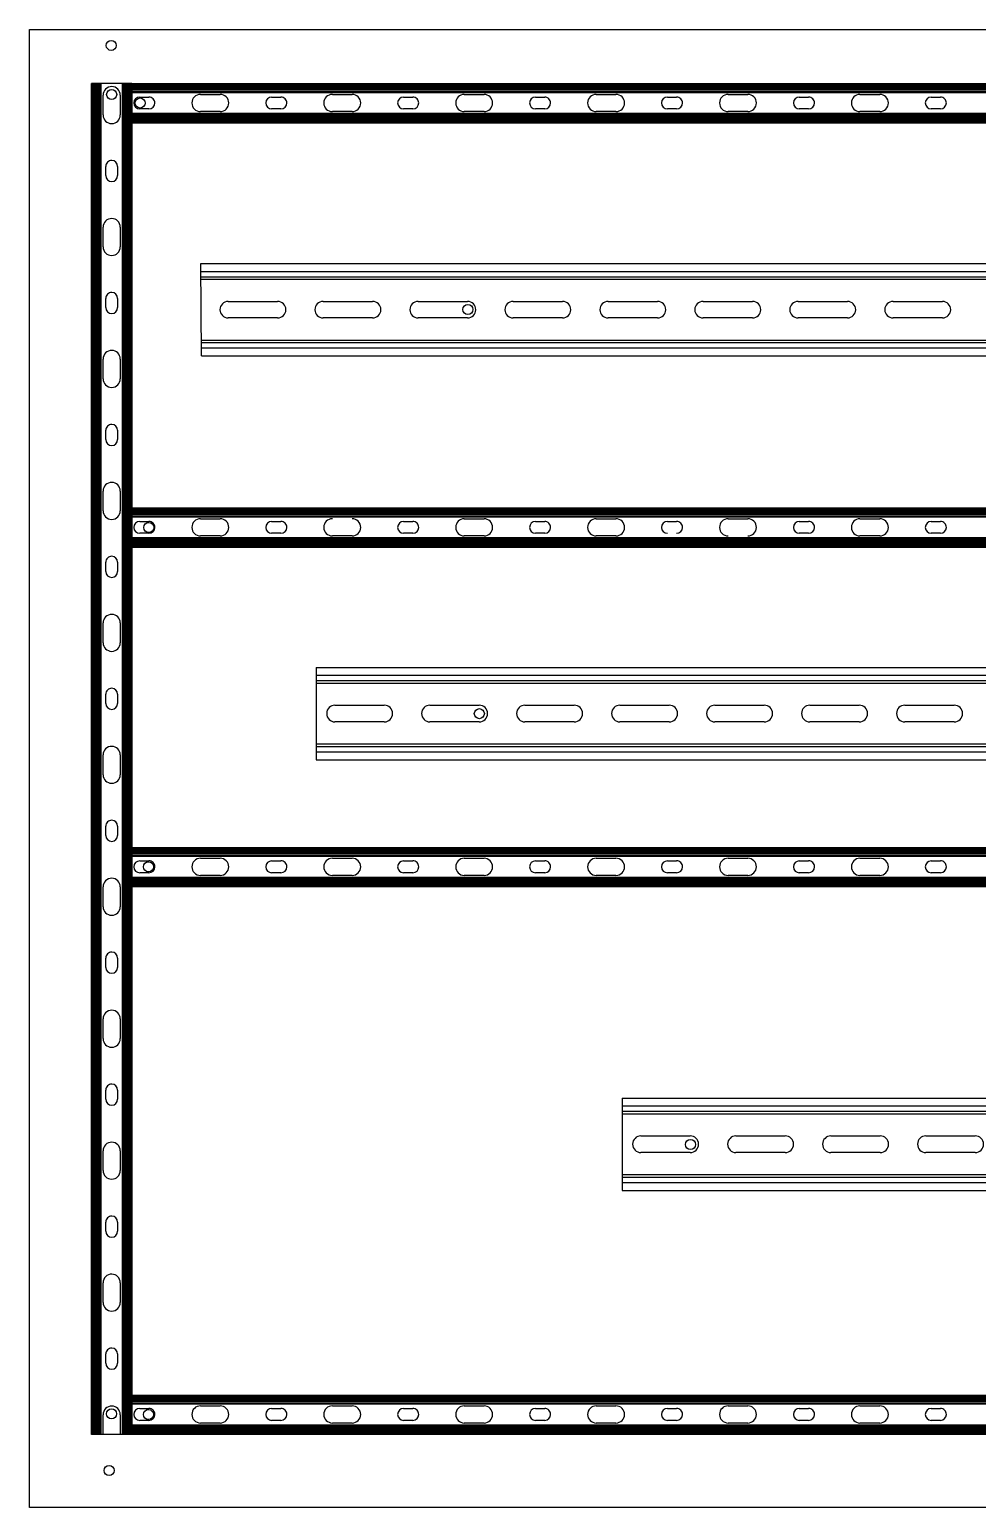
# Model space of a CAD drawing. Header units: inches. Extents: x 17 to 3130, y 15 to 659.
# Drawn here: x 17 to 376, y 99 to 659 of the extents above; entities that cross this region are included whole.
import ezdxf

# ---------------------------------------------------------------- set-up
doc = ezdxf.new("R2010")
doc.units = ezdxf.units.IN
doc.header["$MEASUREMENT"] = 0
doc.layers.add('MAIN-1', color=7, linetype='Continuous')
doc.layers.add('MAIN-2', color=7, linetype='Continuous')

msp = doc.modelspace()

# ---------------------------------------------------------------- linework, layer by layer
for p, q in [((55.89701, 638.44699), (40.69701, 638.44699)), ((55.89701, 638.41052), (685.89696, 638.66786)), ((55.89701, 638.44699), (55.89701, 623.49699)), ((82.27494, 535.27311), (82.03503, 570.27311)), ((294.31665, 552.77311), (294.3166, 552.7551)), ((55.89701, 477.87671), (55.89701, 462.67671)), ((55.89701, 477.59024), (685.89696, 477.84758)), ((55.89701, 349.25919), (55.89701, 334.05919)), ((55.89701, 348.97272), (685.89696, 349.23007)), ((55.89701, 141.75919), (55.89701, 126.55919)), ((55.89701, 141.47272), (685.89696, 141.73007)), ((55.89701, 126.55919), (40.69701, 126.55919))]:
    msp.add_line(p, q)
at = {"color": 7, "linetype": 'Continuous', "lineweight": 25}
for p, q in [((82.03503, 570.27311), (294.36666, 570.27311)), ((82.05559, 567.27311), (294.35809, 567.27311)), ((294.24753, 570.27483), (658.51112, 570.27483)), ((294.25706, 567.27483), (658.50571, 567.27483)), ((82.0693, 565.27311), (294.35237, 565.27311)), ((82.07616, 564.27311), (294.34951, 564.27311)), ((294.26342, 565.27483), (658.5021, 565.27483)), ((294.26659, 564.27483), (658.5003, 564.27483)), ((92.46665, 555.92311), (111.16665, 555.92311)), ((128.46665, 555.92311), (147.16665, 555.92311)), ((164.46665, 555.92311), (183.16665, 555.92311)), ((200.46665, 555.92311), (219.16665, 555.92311)), ((236.46665, 555.92311), (255.16665, 555.92311)), ((272.46665, 555.92311), (291.16665, 555.92311)), ((308.45313, 555.92483), (327.15313, 555.92483)), ((344.45313, 555.92483), (363.15313, 555.92483)), ((111.16665, 549.62311), (92.46665, 549.62311)), ((147.16665, 549.62311), (128.46665, 549.62311)), ((183.16665, 549.62311), (164.46665, 549.62311)), ((219.16665, 549.62311), (200.46665, 549.62311)), ((255.16665, 549.62311), (236.46665, 549.62311)), ((291.16665, 549.62311), (272.46665, 549.62311)), ((327.15313, 549.62483), (308.45313, 549.62483)), ((363.15313, 549.62483), (344.45313, 549.62483)), ((82.23382, 541.27311), (294.28379, 541.27311)), ((82.24067, 540.27311), (294.28093, 540.27311)), ((82.25438, 538.27311), (294.27521, 538.27311)), ((294.33966, 541.27483), (658.45882, 541.27483)), ((294.34284, 540.27483), (658.45702, 540.27483)), ((294.34919, 538.27483), (658.45341, 538.27483)), ((82.27494, 535.27311), (294.26664, 535.27311)), ((294.35872, 535.27483), (658.448, 535.27483)), ((125.85711, 417.2441), (625.85711, 417.2441)), ((125.85711, 417.2441), (125.85711, 382.2441)), ((125.85711, 414.2441), (625.85711, 414.2441)), ((125.85711, 412.2441), (625.85711, 412.2441)), ((125.85711, 411.2441), (625.85711, 411.2441)), ((132.93211, 402.8941), (151.63211, 402.8941)), ((168.93211, 402.8941), (187.63211, 402.8941)), ((204.93211, 402.8941), (223.63211, 402.8941)), ((240.93211, 402.8941), (259.63211, 402.8941)), ((276.93211, 402.8941), (295.63211, 402.8941)), ((312.93211, 402.8941), (331.63211, 402.8941)), ((348.93211, 402.8941), (367.63211, 402.8941)), ((151.63211, 396.5941), (132.93211, 396.5941)), ((187.63211, 396.5941), (168.93211, 396.5941)), ((223.63211, 396.5941), (204.93211, 396.5941)), ((259.63211, 396.5941), (240.93211, 396.5941)), ((295.63211, 396.5941), (276.93211, 396.5941)), ((331.63211, 396.5941), (312.93211, 396.5941)), ((367.63211, 396.5941), (348.93211, 396.5941)), ((125.85711, 388.2441), (625.85711, 388.2441)), ((125.85711, 387.2441), (625.85711, 387.2441)), ((125.85711, 385.2441), (625.85711, 385.2441)), ((125.85711, 382.2441), (625.85711, 382.2441)), ((241.81524, 254.04604), (489.60484, 254.04604)), ((241.81524, 254.04604), (241.81524, 219.04604)), ((241.81524, 251.04604), (489.6329, 251.04604)), ((241.81524, 249.04604), (489.65161, 249.04604)), ((241.81524, 248.04604), (489.66096, 248.04604)), ((248.89024, 239.69604), (267.59024, 239.69604)), ((284.89024, 239.69604), (303.59024, 239.69604)), ((320.89024, 239.69604), (339.59024, 239.69604)), ((356.89024, 239.69604), (375.59024, 239.69604)), ((267.59024, 233.39604), (248.89024, 233.39604)), ((303.59024, 233.39604), (284.89024, 233.39604)), ((339.59024, 233.39604), (320.89024, 233.39604)), ((375.59024, 233.39604), (356.89024, 233.39604)), ((241.81524, 225.04604), (489.87607, 225.04604)), ((241.81524, 224.04604), (489.88543, 224.04604)), ((241.81524, 222.04604), (489.90413, 222.04604)), ((241.81524, 219.04604), (489.93219, 219.04604))]:
    msp.add_line(p, q, dxfattribs=at)
msp.add_lwpolyline([(17.1599, 658.91394), (717.1599, 658.91394), (717.1599, 98.91394), (17.1599, 98.91394)], close=True)
for centre in [(48.13458, 652.91665), (48.28485, 634.30848), (59.06186, 631.07994), (183.30621, 552.84442), (62.34556, 470.24473), (187.64353, 399.69534), (62.23996, 341.67404), (267.66982, 236.4414), (48.25391, 134.40021), (62.21403, 134.10654), (47.31431, 112.91532)]:
    msp.add_circle(centre, 1.9)
for centre, start, end in [((92.46665, 552.77311), 90, 270), ((111.16665, 552.77311), 270, 90), ((128.46665, 552.77311), 90, 270), ((147.16665, 552.77311), 270, 90), ((164.46665, 552.77311), 90, 270), ((183.16665, 552.77311), 270, 90), ((200.46665, 552.77311), 90, 270), ((219.16665, 552.77311), 270, 90), ((236.46665, 552.77311), 90, 270), ((255.16665, 552.77311), 270, 90), ((272.46665, 552.77311), 90, 270), ((291.16665, 552.77311), 270, 90), ((308.45313, 552.77483), 90, 270), ((327.15313, 552.77483), 270, 90), ((344.45313, 552.77483), 90, 270), ((363.15313, 552.77483), 270, 90), ((132.93211, 399.7441), 90, 270), ((151.63211, 399.7441), 270, 90), ((168.93211, 399.7441), 90, 270), ((187.63211, 399.7441), 270, 90), ((204.93211, 399.7441), 90, 270), ((223.63211, 399.7441), 270, 90), ((240.93211, 399.7441), 90, 270), ((259.63211, 399.7441), 270, 90), ((276.93211, 399.7441), 90, 270), ((295.63211, 399.7441), 270, 90), ((312.93211, 399.7441), 90, 270), ((331.63211, 399.7441), 270, 90), ((348.93211, 399.7441), 90, 270), ((367.63211, 399.7441), 270, 90), ((248.89024, 236.54604), 90, 270), ((267.59024, 236.54604), 270, 90), ((284.89024, 236.54604), 90, 270), ((303.59024, 236.54604), 270, 90), ((320.89024, 236.54604), 90, 270), ((339.59024, 236.54604), 270, 90), ((356.89024, 236.54604), 90, 270), ((375.59024, 236.54604), 270, 90)]:
    msp.add_arc(centre, 3.15, start, end, dxfattribs=at)
at = {"layer": 'MAIN-1'}
for p, q in [((40.69701, 126.55919), (40.69701, 638.44699)), ((42.19701, 638.44699), (42.19701, 126.55919)), ((54.39701, 126.55919), (54.39701, 638.44699)), ((55.89701, 638.44699), (55.89701, 126.55919)), ((45.04701, 626.55919), (45.04701, 634.05919)), ((51.54701, 634.05919), (51.54701, 626.55919)), ((685.89887, 637.19699), (55.89701, 637.19699)), ((58.92829, 633.34699), (62.42829, 633.34699)), ((81.92829, 634.34699), (89.42829, 634.34699)), ((108.92829, 633.34699), (112.42829, 633.34699)), ((131.92829, 634.34699), (139.42829, 634.34699)), ((158.92829, 633.34699), (162.42829, 633.34699)), ((181.92829, 634.34699), (189.42829, 634.34699)), ((208.92829, 633.34699), (212.42829, 633.34699)), ((231.92829, 634.34699), (239.42829, 634.34699)), ((258.92829, 633.34699), (262.42829, 633.34699)), ((281.92829, 634.34699), (289.42829, 634.34699)), ((308.92829, 633.34699), (312.42829, 633.34699)), ((331.92829, 634.34699), (339.42829, 634.34699)), ((358.92829, 633.34699), (362.42829, 633.34699)), ((62.42829, 628.84699), (58.92829, 628.84699)), ((89.42829, 627.84699), (81.92829, 627.84699)), ((112.42829, 628.84699), (108.92829, 628.84699)), ((139.42829, 627.84699), (131.92829, 627.84699)), ((162.42829, 628.84699), (158.92829, 628.84699)), ((189.42829, 627.84699), (181.92829, 627.84699)), ((212.42829, 628.84699), (208.92829, 628.84699)), ((239.42829, 627.84699), (231.92829, 627.84699)), ((262.42829, 628.84699), (258.92829, 628.84699)), ((289.42829, 627.84699), (281.92829, 627.84699)), ((312.42829, 628.84699), (308.92829, 628.84699)), ((339.42829, 627.84699), (331.92829, 627.84699)), ((362.42829, 628.84699), (358.92829, 628.84699)), ((55.89701, 624.99699), (685.91468, 624.99699)), ((685.91663, 623.49699), (55.89701, 623.49699)), ((46.04701, 603.55919), (46.04701, 607.05919)), ((50.54701, 607.05919), (50.54701, 603.55919)), ((45.04701, 576.55919), (45.04701, 584.05919)), ((51.54701, 584.05919), (51.54701, 576.55919)), ((46.04701, 553.55919), (46.04701, 557.05919)), ((50.54701, 557.05919), (50.54701, 553.55919)), ((45.04701, 526.55919), (45.04701, 534.05919)), ((51.54701, 534.05919), (51.54701, 526.55919)), ((46.04701, 503.55919), (46.04701, 507.05919)), ((50.54701, 507.05919), (50.54701, 503.55919)), ((45.04701, 476.55919), (45.04701, 484.05919)), ((51.54701, 484.05919), (51.54701, 476.55919)), ((685.89887, 476.37671), (55.89701, 476.37671)), ((58.92829, 472.52671), (62.42829, 472.52671)), ((81.92829, 473.52671), (89.42829, 473.52671)), ((108.92829, 472.52671), (112.42829, 472.52671)), ((158.92829, 472.52671), (162.42829, 472.52671)), ((181.92829, 473.52671), (189.42829, 473.52671)), ((208.92829, 472.52671), (212.42829, 472.52671)), ((231.92829, 473.52671), (239.42829, 473.52671)), ((258.92829, 472.52671), (262.42829, 472.52671)), ((281.92829, 473.52671), (289.42829, 473.52671)), ((308.92829, 472.52671), (312.42829, 472.52671)), ((331.92829, 473.52671), (339.42829, 473.52671)), ((358.92829, 472.52671), (362.42829, 472.52671)), ((62.42829, 468.02671), (58.92829, 468.02671)), ((89.42829, 467.02671), (81.92829, 467.02671)), ((112.42829, 468.02671), (108.92829, 468.02671)), ((139.42829, 467.02671), (131.92829, 467.02671)), ((162.42829, 468.02671), (158.92829, 468.02671)), ((189.42829, 467.02671), (181.92829, 467.02671)), ((212.42829, 468.02671), (208.92829, 468.02671)), ((239.42829, 467.02671), (231.92829, 467.02671)), ((312.42829, 468.02671), (308.92829, 468.02671)), ((339.42829, 467.02671), (331.92829, 467.02671)), ((362.42829, 468.02671), (358.92829, 468.02671)), ((55.89701, 464.17671), (685.91468, 464.17671)), ((685.91663, 462.67671), (55.89701, 462.67671)), ((46.04701, 453.55919), (46.04701, 457.05919)), ((50.54701, 457.05919), (50.54701, 453.55919)), ((45.04701, 426.55919), (45.04701, 434.05919)), ((51.54701, 434.05919), (51.54701, 426.55919)), ((46.04701, 403.55919), (46.04701, 407.05919)), ((50.54701, 407.05919), (50.54701, 403.55919)), ((45.04701, 376.55919), (45.04701, 384.05919)), ((51.54701, 384.05919), (51.54701, 376.55919)), ((46.04701, 353.55919), (46.04701, 357.05919)), ((50.54701, 357.05919), (50.54701, 353.55919)), ((685.89887, 347.75919), (55.89701, 347.75919)), ((58.92829, 343.90919), (62.42829, 343.90919)), ((81.92829, 344.90919), (89.42829, 344.90919)), ((108.92829, 343.90919), (112.42829, 343.90919)), ((131.92829, 344.90919), (139.42829, 344.90919)), ((158.92829, 343.90919), (162.42829, 343.90919)), ((181.92829, 344.90919), (189.42829, 344.90919)), ((208.92829, 343.90919), (212.42829, 343.90919)), ((231.92829, 344.90919), (239.42829, 344.90919)), ((258.92829, 343.90919), (262.42829, 343.90919)), ((281.92829, 344.90919), (289.42829, 344.90919)), ((308.92829, 343.90919), (312.42829, 343.90919)), ((331.92829, 344.90919), (339.42829, 344.90919)), ((358.92829, 343.90919), (362.42829, 343.90919)), ((62.42829, 339.40919), (58.92829, 339.40919)), ((89.42829, 338.40919), (81.92829, 338.40919)), ((112.42829, 339.40919), (108.92829, 339.40919)), ((139.42829, 338.40919), (131.92829, 338.40919)), ((162.42829, 339.40919), (158.92829, 339.40919)), ((189.42829, 338.40919), (181.92829, 338.40919)), ((212.42829, 339.40919), (208.92829, 339.40919)), ((239.42829, 338.40919), (231.92829, 338.40919)), ((262.42829, 339.40919), (258.92829, 339.40919)), ((289.42829, 338.40919), (281.92829, 338.40919)), ((312.42829, 339.40919), (308.92829, 339.40919)), ((339.42829, 338.40919), (331.92829, 338.40919)), ((362.42829, 339.40919), (358.92829, 339.40919)), ((45.04701, 326.55919), (45.04701, 334.05919)), ((51.54701, 334.05919), (51.54701, 326.55919)), ((55.89701, 335.55919), (685.91468, 335.55919)), ((685.91663, 334.05919), (55.89701, 334.05919)), ((46.04701, 303.55919), (46.04701, 307.05919)), ((50.54701, 307.05919), (50.54701, 303.55919)), ((45.04701, 276.55919), (45.04701, 284.05919)), ((51.54701, 284.05919), (51.54701, 276.55919)), ((46.04701, 253.55919), (46.04701, 257.05919)), ((50.54701, 257.05919), (50.54701, 253.55919)), ((45.04701, 226.55919), (45.04701, 234.05919)), ((51.54701, 234.05919), (51.54701, 226.55919)), ((46.04701, 203.55919), (46.04701, 207.05919)), ((50.54701, 207.05919), (50.54701, 203.55919)), ((45.04701, 176.55919), (45.04701, 184.05919)), ((51.54701, 184.05919), (51.54701, 176.55919)), ((46.04701, 153.55919), (46.04701, 157.05919)), ((50.54701, 157.05919), (50.54701, 153.55919)), ((685.89887, 140.25919), (55.89701, 140.25919)), ((58.92829, 136.40919), (62.42829, 136.40919)), ((81.92829, 137.40919), (89.42829, 137.40919)), ((108.92829, 136.40919), (112.42829, 136.40919)), ((131.92829, 137.40919), (139.42829, 137.40919)), ((158.92829, 136.40919), (162.42829, 136.40919)), ((181.92829, 137.40919), (189.42829, 137.40919)), ((208.92829, 136.40919), (212.42829, 136.40919)), ((231.92829, 137.40919), (239.42829, 137.40919)), ((258.92829, 136.40919), (262.42829, 136.40919)), ((281.92829, 137.40919), (289.42829, 137.40919)), ((308.92829, 136.40919), (312.42829, 136.40919)), ((331.92829, 137.40919), (339.42829, 137.40919)), ((358.92829, 136.40919), (362.42829, 136.40919)), ((45.04701, 126.55919), (45.04701, 134.05919)), ((51.54701, 134.05919), (51.54701, 126.55919)), ((62.42829, 131.90919), (58.92829, 131.90919)), ((89.42829, 130.90919), (81.92829, 130.90919)), ((112.42829, 131.90919), (108.92829, 131.90919)), ((139.42829, 130.90919), (131.92829, 130.90919)), ((162.42829, 131.90919), (158.92829, 131.90919)), ((189.42829, 130.90919), (181.92829, 130.90919)), ((212.42829, 131.90919), (208.92829, 131.90919)), ((239.42829, 130.90919), (231.92829, 130.90919)), ((262.42829, 131.90919), (258.92829, 131.90919)), ((289.42829, 130.90919), (281.92829, 130.90919)), ((312.42829, 131.90919), (308.92829, 131.90919)), ((339.42829, 130.90919), (331.92829, 130.90919)), ((362.42829, 131.90919), (358.92829, 131.90919)), ((55.89701, 128.05919), (685.91468, 128.05919)), ((685.91663, 126.55919), (55.89701, 126.55919))]:
    msp.add_line(p, q, dxfattribs=at)
for centre, radius, start, end in [((48.29701, 634.05919), 3.25, 89.9999813, 180.0000198), ((48.29701, 634.05919), 3.25, 0, 89.9999813), ((58.92829, 631.09699), 2.25, 90.0000198, 180.0000187), ((62.42829, 631.09699), 2.25, 359.9999813, 90.0000198), ((81.92829, 631.09699), 3.25, 90.0000198, 180.0000187), ((89.42829, 631.09699), 3.25, 359.9999813, 90.0000198), ((108.92829, 631.09699), 2.25, 90.0000198, 180.0000187), ((112.42829, 631.09699), 2.25, 359.9999813, 90.0000198), ((131.92829, 631.09699), 3.25, 90.0000198, 180.0000187), ((139.42829, 631.09699), 3.25, 359.9999813, 90.0000198), ((158.92829, 631.09699), 2.25, 90.0000198, 180.0000187), ((162.42829, 631.09699), 2.25, 359.9999813, 90.0000198), ((181.92829, 631.09699), 3.25, 90.0000198, 180.0000187), ((189.42829, 631.09699), 3.25, 359.9999813, 90.0000198), ((208.92829, 631.09699), 2.25, 90.0000198, 180.0000187), ((212.42829, 631.09699), 2.25, 359.9999813, 90.0000198), ((231.92829, 631.09699), 3.25, 90.0000198, 180.0000187), ((239.42829, 631.09699), 3.25, 359.9999813, 90.0000198), ((258.92829, 631.09699), 2.25, 90.0000198, 180.0000187), ((262.42829, 631.09699), 2.25, 359.9999813, 90.0000198), ((281.92829, 631.09699), 3.25, 90.0000198, 180.0000187), ((289.42829, 631.09699), 3.25, 359.9999813, 90.0000198), ((308.92829, 631.09699), 2.25, 90.0000198, 180.0000187), ((312.42829, 631.09699), 2.25, 359.9999813, 90.0000198), ((331.92829, 631.09699), 3.25, 90.0000198, 180.0000187), ((339.42829, 631.09699), 3.25, 359.9999813, 90.0000198), ((358.92829, 631.09699), 2.25, 90.0000198, 180.0000187), ((362.42829, 631.09699), 2.25, 359.9999813, 90.0000198), ((58.92829, 631.09699), 2.25, 180.0000187, 270), ((62.42829, 631.09699), 2.25, 270, 359.9999813), ((81.92829, 631.09699), 3.25, 180.0000187, 270), ((89.42829, 631.09699), 3.25, 270, 359.9999813), ((108.92829, 631.09699), 2.25, 180.0000187, 270), ((112.42829, 631.09699), 2.25, 270, 359.9999813), ((131.92829, 631.09699), 3.25, 180.0000187, 270), ((139.42829, 631.09699), 3.25, 270, 359.9999813), ((158.92829, 631.09699), 2.25, 180.0000187, 270), ((162.42829, 631.09699), 2.25, 270, 359.9999813), ((181.92829, 631.09699), 3.25, 180.0000187, 270), ((189.42829, 631.09699), 3.25, 270, 359.9999813), ((208.92829, 631.09699), 2.25, 180.0000187, 270), ((212.42829, 631.09699), 2.25, 270, 359.9999813), ((231.92829, 631.09699), 3.25, 180.0000187, 270), ((239.42829, 631.09699), 3.25, 270, 359.9999813), ((258.92829, 631.09699), 2.25, 180.0000187, 270), ((262.42829, 631.09699), 2.25, 270, 359.9999813), ((281.92829, 631.09699), 3.25, 180.0000187, 270), ((289.42829, 631.09699), 3.25, 270, 359.9999813), ((308.92829, 631.09699), 2.25, 180.0000187, 270), ((312.42829, 631.09699), 2.25, 270, 359.9999813), ((331.92829, 631.09699), 3.25, 180.0000187, 270), ((339.42829, 631.09699), 3.25, 270, 359.9999813), ((358.92829, 631.09699), 2.25, 180.0000187, 270), ((362.42829, 631.09699), 2.25, 270, 359.9999813), ((48.29701, 626.55919), 3.25, 180.0000198, 270.0000187), ((48.29701, 626.55919), 3.25, 270.0000187, 0), ((48.29701, 607.05919), 2.25, 89.9999813, 180.0000198), ((48.29701, 607.05919), 2.25, 0, 89.9999813), ((48.29701, 603.55919), 2.25, 180.0000198, 270.0000187), ((48.29701, 603.55919), 2.25, 270.0000187, 0), ((48.29701, 584.05919), 3.25, 89.9999813, 180.0000198), ((48.29701, 584.05919), 3.25, 0, 89.9999813), ((48.29701, 576.55919), 3.25, 180.0000198, 270.0000187), ((48.29701, 576.55919), 3.25, 270.0000187, 0), ((48.29701, 557.05919), 2.25, 89.9999813, 180.0000198), ((48.29701, 557.05919), 2.25, 0, 89.9999813), ((48.29701, 553.55919), 2.25, 180.0000198, 270.0000187), ((48.29701, 553.55919), 2.25, 270.0000187, 0), ((48.29701, 534.05919), 3.25, 89.9999813, 180.0000198), ((48.29701, 534.05919), 3.25, 0, 89.9999813), ((48.29701, 526.55919), 3.25, 180.0000198, 270.0000187), ((48.29701, 526.55919), 3.25, 270.0000187, 0), ((48.29701, 507.05919), 2.25, 89.9999813, 180.0000198), ((48.29701, 507.05919), 2.25, 0, 89.9999813), ((48.29701, 503.55919), 2.25, 180.0000198, 270.0000187), ((48.29701, 503.55919), 2.25, 270.0000187, 0), ((48.29701, 484.05919), 3.25, 89.9999813, 180.0000198), ((48.29701, 484.05919), 3.25, 0, 89.9999813), ((48.29701, 476.55919), 3.25, 180.0000198, 270.0000187), ((48.29701, 476.55919), 3.25, 270.0000187, 0), ((58.92829, 470.27671), 2.25, 90.0000198, 180.0000187), ((62.42829, 470.27671), 2.25, 359.9999813, 90.0000198), ((81.92829, 470.27671), 3.25, 90.0000198, 180.0000187), ((89.42829, 470.27671), 3.25, 359.9999813, 90.0000198), ((108.92829, 470.27671), 2.25, 90.0000198, 180.0000187), ((112.42829, 470.27671), 2.25, 359.9999813, 90.0000198), ((131.92829, 470.27671), 3.25, 90.0000198, 180.0000187), ((139.42829, 470.27671), 3.25, 359.9999813, 90.0000198), ((158.92829, 470.27671), 2.25, 90.0000198, 180.0000187), ((162.42829, 470.27671), 2.25, 359.9999813, 90.0000198), ((181.92829, 470.27671), 3.25, 90.0000198, 180.0000187), ((189.42829, 470.27671), 3.25, 359.9999813, 90.0000198), ((208.92829, 470.27671), 2.25, 90.0000198, 180.0000187), ((212.42829, 470.27671), 2.25, 359.9999813, 90.0000198), ((231.92829, 470.27671), 3.25, 90.0000198, 180.0000187), ((239.42829, 470.27671), 3.25, 359.9999813, 90.0000198), ((258.92829, 470.27671), 2.25, 90.0000198, 180.0000187), ((262.42829, 470.27671), 2.25, 359.9999813, 90.0000198), ((281.92829, 470.27671), 3.25, 90.0000198, 180.0000187), ((289.42829, 470.27671), 3.25, 359.9999813, 90.0000198), ((308.92829, 470.27671), 2.25, 90.0000198, 180.0000187), ((312.42829, 470.27671), 2.25, 359.9999813, 90.0000198), ((331.92829, 470.27671), 3.25, 90.0000198, 180.0000187), ((339.42829, 470.27671), 3.25, 359.9999813, 90.0000198), ((358.92829, 470.27671), 2.25, 90.0000198, 180.0000187), ((362.42829, 470.27671), 2.25, 359.9999813, 90.0000198), ((58.92829, 470.27671), 2.25, 180.0000187, 270), ((62.42829, 470.27671), 2.25, 270, 359.9999813), ((81.92829, 470.27671), 3.25, 180.0000187, 270), ((89.42829, 470.27671), 3.25, 270, 359.9999813), ((108.92829, 470.27671), 2.25, 180.0000187, 270), ((112.42829, 470.27671), 2.25, 270, 359.9999813), ((131.92829, 470.27671), 3.25, 180.0000187, 270), ((139.42829, 470.27671), 3.25, 270, 359.9999813), ((158.92829, 470.27671), 2.25, 180.0000187, 270), ((162.42829, 470.27671), 2.25, 270, 359.9999813), ((181.92829, 470.27671), 3.25, 180.0000187, 270), ((189.42829, 470.27671), 3.25, 270, 359.9999813), ((208.92829, 470.27671), 2.25, 180.0000187, 270), ((212.42829, 470.27671), 2.25, 270, 359.9999813), ((231.92829, 470.27671), 3.25, 180.0000187, 270), ((239.42829, 470.27671), 3.25, 270, 359.9999813), ((258.92829, 470.27671), 2.25, 180.0000187, 270), ((262.42829, 470.27671), 2.25, 270, 359.9999813), ((281.92829, 470.27671), 3.25, 180.0000187, 270), ((289.42829, 470.27671), 3.25, 270, 359.9999813), ((308.92829, 470.27671), 2.25, 180.0000187, 270), ((312.42829, 470.27671), 2.25, 270, 359.9999813), ((331.92829, 470.27671), 3.25, 180.0000187, 270), ((339.42829, 470.27671), 3.25, 270, 359.9999813), ((358.92829, 470.27671), 2.25, 180.0000187, 270), ((362.42829, 470.27671), 2.25, 270, 359.9999813), ((48.29701, 457.05919), 2.25, 89.9999813, 180.0000198), ((48.29701, 457.05919), 2.25, 0, 89.9999813), ((48.29701, 453.55919), 2.25, 180.0000198, 270.0000187), ((48.29701, 453.55919), 2.25, 270.0000187, 0), ((48.29701, 434.05919), 3.25, 89.9999813, 180.0000198), ((48.29701, 434.05919), 3.25, 0, 89.9999813), ((48.29701, 426.55919), 3.25, 180.0000198, 270.0000187), ((48.29701, 426.55919), 3.25, 270.0000187, 0), ((48.29701, 407.05919), 2.25, 89.9999813, 180.0000198), ((48.29701, 407.05919), 2.25, 0, 89.9999813), ((48.29701, 403.55919), 2.25, 180.0000198, 270.0000187), ((48.29701, 403.55919), 2.25, 270.0000187, 0), ((48.29701, 384.05919), 3.25, 89.9999813, 180.0000198), ((48.29701, 384.05919), 3.25, 0, 89.9999813), ((48.29701, 376.55919), 3.25, 180.0000198, 270.0000187), ((48.29701, 376.55919), 3.25, 270.0000187, 0), ((48.29701, 357.05919), 2.25, 89.9999813, 180.0000198), ((48.29701, 357.05919), 2.25, 0, 89.9999813), ((48.29701, 353.55919), 2.25, 180.0000198, 270.0000187), ((48.29701, 353.55919), 2.25, 270.0000187, 0), ((58.92829, 341.65919), 2.25, 90.0000198, 180.0000187), ((58.92829, 341.65919), 2.25, 180.0000187, 270), ((62.42829, 341.65919), 2.25, 359.9999813, 90.0000198), ((62.42829, 341.65919), 2.25, 270, 359.9999813), ((81.92829, 341.65919), 3.25, 90.0000198, 180.0000187), ((81.92829, 341.65919), 3.25, 180.0000187, 270), ((89.42829, 341.65919), 3.25, 359.9999813, 90.0000198), ((89.42829, 341.65919), 3.25, 270, 359.9999813), ((108.92829, 341.65919), 2.25, 90.0000198, 180.0000187), ((108.92829, 341.65919), 2.25, 180.0000187, 270), ((112.42829, 341.65919), 2.25, 359.9999813, 90.0000198), ((112.42829, 341.65919), 2.25, 270, 359.9999813), ((131.92829, 341.65919), 3.25, 90.0000198, 180.0000187), ((131.92829, 341.65919), 3.25, 180.0000187, 270), ((139.42829, 341.65919), 3.25, 359.9999813, 90.0000198), ((139.42829, 341.65919), 3.25, 270, 359.9999813), ((158.92829, 341.65919), 2.25, 90.0000198, 180.0000187), ((158.92829, 341.65919), 2.25, 180.0000187, 270), ((162.42829, 341.65919), 2.25, 359.9999813, 90.0000198), ((162.42829, 341.65919), 2.25, 270, 359.9999813), ((181.92829, 341.65919), 3.25, 90.0000198, 180.0000187), ((181.92829, 341.65919), 3.25, 180.0000187, 270), ((189.42829, 341.65919), 3.25, 359.9999813, 90.0000198), ((189.42829, 341.65919), 3.25, 270, 359.9999813), ((208.92829, 341.65919), 2.25, 90.0000198, 180.0000187), ((208.92829, 341.65919), 2.25, 180.0000187, 270), ((212.42829, 341.65919), 2.25, 359.9999813, 90.0000198), ((212.42829, 341.65919), 2.25, 270, 359.9999813), ((231.92829, 341.65919), 3.25, 90.0000198, 180.0000187), ((231.92829, 341.65919), 3.25, 180.0000187, 270), ((239.42829, 341.65919), 3.25, 359.9999813, 90.0000198), ((239.42829, 341.65919), 3.25, 270, 359.9999813), ((258.92829, 341.65919), 2.25, 90.0000198, 180.0000187), ((258.92829, 341.65919), 2.25, 180.0000187, 270), ((262.42829, 341.65919), 2.25, 359.9999813, 90.0000198), ((262.42829, 341.65919), 2.25, 270, 359.9999813), ((281.92829, 341.65919), 3.25, 90.0000198, 180.0000187), ((281.92829, 341.65919), 3.25, 180.0000187, 270), ((289.42829, 341.65919), 3.25, 359.9999813, 90.0000198), ((289.42829, 341.65919), 3.25, 270, 359.9999813), ((308.92829, 341.65919), 2.25, 90.0000198, 180.0000187), ((308.92829, 341.65919), 2.25, 180.0000187, 270), ((312.42829, 341.65919), 2.25, 359.9999813, 90.0000198), ((312.42829, 341.65919), 2.25, 270, 359.9999813), ((331.92829, 341.65919), 3.25, 90.0000198, 180.0000187), ((331.92829, 341.65919), 3.25, 180.0000187, 270), ((339.42829, 341.65919), 3.25, 359.9999813, 90.0000198), ((339.42829, 341.65919), 3.25, 270, 359.9999813), ((358.92829, 341.65919), 2.25, 90.0000198, 180.0000187), ((358.92829, 341.65919), 2.25, 180.0000187, 270), ((362.42829, 341.65919), 2.25, 359.9999813, 90.0000198), ((362.42829, 341.65919), 2.25, 270, 359.9999813), ((48.29701, 334.05919), 3.25, 89.9999813, 180.0000198), ((48.29701, 334.05919), 3.25, 0, 89.9999813), ((48.29701, 326.55919), 3.25, 180.0000198, 270.0000187), ((48.29701, 326.55919), 3.25, 270.0000187, 0), ((48.29701, 307.05919), 2.25, 89.9999813, 180.0000198), ((48.29701, 307.05919), 2.25, 0, 89.9999813), ((48.29701, 303.55919), 2.25, 180.0000198, 270.0000187), ((48.29701, 303.55919), 2.25, 270.0000187, 0), ((48.29701, 284.05919), 3.25, 89.9999813, 180.0000198), ((48.29701, 284.05919), 3.25, 0, 89.9999813), ((48.29701, 276.55919), 3.25, 180.0000198, 270.0000187), ((48.29701, 276.55919), 3.25, 270.0000187, 0), ((48.29701, 257.05919), 2.25, 89.9999813, 180.0000198), ((48.29701, 257.05919), 2.25, 0, 89.9999813), ((48.29701, 253.55919), 2.25, 180.0000198, 270.0000187), ((48.29701, 253.55919), 2.25, 270.0000187, 0), ((48.29701, 234.05919), 3.25, 89.9999813, 180.0000198), ((48.29701, 234.05919), 3.25, 0, 89.9999813), ((48.29701, 226.55919), 3.25, 180.0000198, 270.0000187), ((48.29701, 226.55919), 3.25, 270.0000187, 0), ((48.29701, 207.05919), 2.25, 89.9999813, 180.0000198), ((48.29701, 207.05919), 2.25, 0, 89.9999813), ((48.29701, 203.55919), 2.25, 180.0000198, 270.0000187), ((48.29701, 203.55919), 2.25, 270.0000187, 0), ((48.29701, 184.05919), 3.25, 89.9999813, 180.0000198), ((48.29701, 184.05919), 3.25, 0, 89.9999813), ((48.29701, 176.55919), 3.25, 180.0000198, 270.0000187), ((48.29701, 176.55919), 3.25, 270.0000187, 0), ((48.29701, 157.05919), 2.25, 89.9999813, 180.0000198), ((48.29701, 157.05919), 2.25, 0, 89.9999813), ((48.29701, 153.55919), 2.25, 180.0000198, 270.0000187), ((48.29701, 153.55919), 2.25, 270.0000187, 0), ((48.29701, 134.05919), 3.25, 89.9999813, 180.0000198), ((48.29701, 134.05919), 3.25, 0, 89.9999813), ((58.92829, 134.15919), 2.25, 90.0000198, 180.0000187), ((62.42829, 134.15919), 2.25, 359.9999813, 90.0000198), ((81.92829, 134.15919), 3.25, 90.0000198, 180.0000187), ((89.42829, 134.15919), 3.25, 359.9999813, 90.0000198), ((108.92829, 134.15919), 2.25, 90.0000198, 180.0000187), ((112.42829, 134.15919), 2.25, 359.9999813, 90.0000198), ((131.92829, 134.15919), 3.25, 90.0000198, 180.0000187), ((139.42829, 134.15919), 3.25, 359.9999813, 90.0000198), ((158.92829, 134.15919), 2.25, 90.0000198, 180.0000187), ((162.42829, 134.15919), 2.25, 359.9999813, 90.0000198), ((181.92829, 134.15919), 3.25, 90.0000198, 180.0000187), ((189.42829, 134.15919), 3.25, 359.9999813, 90.0000198), ((208.92829, 134.15919), 2.25, 90.0000198, 180.0000187), ((212.42829, 134.15919), 2.25, 359.9999813, 90.0000198), ((231.92829, 134.15919), 3.25, 90.0000198, 180.0000187), ((239.42829, 134.15919), 3.25, 359.9999813, 90.0000198), ((258.92829, 134.15919), 2.25, 90.0000198, 180.0000187), ((262.42829, 134.15919), 2.25, 359.9999813, 90.0000198), ((281.92829, 134.15919), 3.25, 90.0000198, 180.0000187), ((289.42829, 134.15919), 3.25, 359.9999813, 90.0000198), ((308.92829, 134.15919), 2.25, 90.0000198, 180.0000187), ((312.42829, 134.15919), 2.25, 359.9999813, 90.0000198), ((331.92829, 134.15919), 3.25, 90.0000198, 180.0000187), ((339.42829, 134.15919), 3.25, 359.9999813, 90.0000198), ((358.92829, 134.15919), 2.25, 90.0000198, 180.0000187), ((362.42829, 134.15919), 2.25, 359.9999813, 90.0000198), ((58.92829, 134.15919), 2.25, 180.0000187, 270), ((62.42829, 134.15919), 2.25, 270, 359.9999813), ((81.92829, 134.15919), 3.25, 180.0000187, 270), ((89.42829, 134.15919), 3.25, 270, 359.9999813), ((108.92829, 134.15919), 2.25, 180.0000187, 270), ((112.42829, 134.15919), 2.25, 270, 359.9999813), ((131.92829, 134.15919), 3.25, 180.0000187, 270), ((139.42829, 134.15919), 3.25, 270, 359.9999813), ((158.92829, 134.15919), 2.25, 180.0000187, 270), ((162.42829, 134.15919), 2.25, 270, 359.9999813), ((181.92829, 134.15919), 3.25, 180.0000187, 270), ((189.42829, 134.15919), 3.25, 270, 359.9999813), ((208.92829, 134.15919), 2.25, 180.0000187, 270), ((212.42829, 134.15919), 2.25, 270, 359.9999813), ((231.92829, 134.15919), 3.25, 180.0000187, 270), ((239.42829, 134.15919), 3.25, 270, 359.9999813), ((258.92829, 134.15919), 2.25, 180.0000187, 270), ((262.42829, 134.15919), 2.25, 270, 359.9999813), ((281.92829, 134.15919), 3.25, 180.0000187, 270), ((289.42829, 134.15919), 3.25, 270, 359.9999813), ((308.92829, 134.15919), 2.25, 180.0000187, 270), ((312.42829, 134.15919), 2.25, 270, 359.9999813), ((331.92829, 134.15919), 3.25, 180.0000187, 270), ((339.42829, 134.15919), 3.25, 270, 359.9999813), ((358.92829, 134.15919), 2.25, 180.0000187, 270), ((362.42829, 134.15919), 2.25, 270, 359.9999813)]:
    msp.add_arc(centre, radius, start, end, dxfattribs=at)
at = {"layer": 'MAIN-2'}
for p, q in [((40.94701, 126.55919), (40.94701, 638.44699)), ((40.98349, 126.55919), (40.98349, 638.44699)), ((41.12379, 638.44699), (41.12379, 126.55919)), ((41.49701, 638.44699), (41.49701, 126.55919)), ((41.69701, 126.55919), (41.69701, 638.44699)), ((41.78349, 638.44699), (41.78349, 126.55919)), ((41.92379, 126.55919), (41.92379, 638.44699)), ((42.01335, 126.55919), (42.01335, 638.44699)), ((42.13068, 638.44699), (42.13068, 126.55919)), ((42.20455, 638.44699), (42.20455, 126.55919)), ((42.55811, 126.55919), (42.55811, 638.44699)), ((42.77024, 126.55919), (42.77024, 638.44699)), ((42.77024, 638.44699), (42.77024, 126.55919)), ((42.84346, 638.44699), (42.84346, 126.55919)), ((42.99701, 126.55919), (42.99701, 638.44699)), ((43.06335, 126.55919), (43.06335, 638.44699)), ((43.4254, 638.44699), (43.4254, 126.55919)), ((43.47978, 638.44699), (43.47978, 126.55919)), ((43.49701, 638.44699), (43.49701, 126.55919)), ((44.01054, 126.55919), (44.01054, 638.44699)), ((44.28308, 126.55919), (44.28308, 638.44699)), ((52.31095, 638.44699), (52.31095, 126.55919)), ((52.58349, 638.44699), (52.58349, 126.55919)), ((53.09701, 638.44699), (53.09701, 126.55919)), ((53.11425, 126.55919), (53.11425, 638.44699)), ((53.16863, 126.55919), (53.16863, 638.44699)), ((53.53068, 638.44699), (53.53068, 126.55919)), ((53.59701, 638.44699), (53.59701, 126.55919)), ((53.75057, 638.44699), (53.75057, 126.55919)), ((53.82379, 638.44699), (53.82379, 126.55919)), ((53.82379, 126.55919), (53.82379, 638.44699)), ((54.03592, 638.44699), (54.03592, 126.55919)), ((54.38948, 126.55919), (54.38948, 638.44699)), ((54.46335, 126.55919), (54.46335, 638.44699)), ((54.58068, 638.44699), (54.58068, 126.55919)), ((54.67024, 638.44699), (54.67024, 126.55919)), ((54.81054, 126.55919), (54.81054, 638.44699)), ((54.89701, 638.44699), (54.89701, 126.55919)), ((55.09701, 126.55919), (55.09701, 638.44699)), ((55.47024, 126.55919), (55.47024, 638.44699)), ((55.61054, 638.44699), (55.61054, 126.55919)), ((55.64701, 638.44699), (55.64701, 126.55919)), ((55.89701, 638.44699), (685.89725, 638.44699)), ((55.89701, 638.41052), (685.8973, 638.41052)), ((685.89748, 638.27021), (55.89701, 638.27021)), ((685.89796, 637.89699), (55.89701, 637.89699)), ((55.89701, 637.69699), (685.89822, 637.69699)), ((685.89833, 637.61052), (55.89701, 637.61052)), ((55.89701, 637.47021), (685.89851, 637.47021)), ((55.89701, 637.38065), (685.89863, 637.38065)), ((685.89878, 637.26333), (55.89701, 637.26333)), ((685.89888, 637.18945), (55.89701, 637.18945)), ((55.89701, 636.8359), (685.89934, 636.8359)), ((685.89961, 636.62377), (55.89701, 636.62377)), ((685.89971, 636.55054), (55.89701, 636.55054)), ((55.89701, 636.39699), (685.89991, 636.39699)), ((55.89701, 636.33065), (685.89999, 636.33065)), ((685.90046, 635.96861), (55.89701, 635.96861)), ((685.90053, 635.91422), (55.89701, 635.91422)), ((685.90055, 635.89699), (55.89701, 635.89699)), ((55.89701, 635.38347), (685.90122, 635.38347)), ((55.89701, 635.11092), (685.90157, 635.11092)), ((685.91198, 627.08306), (55.89701, 627.08306)), ((685.91233, 626.81052), (55.89701, 626.81052)), ((685.913, 626.29699), (55.89701, 626.29699)), ((55.89701, 626.27976), (685.91302, 626.27976)), ((55.89701, 626.22537), (685.91309, 626.22537)), ((685.91356, 625.86333), (55.89701, 625.86333)), ((685.91365, 625.79699), (55.89701, 625.79699)), ((685.91385, 625.64344), (55.89701, 625.64344)), ((55.89701, 625.57021), (685.91394, 625.57021)), ((685.91422, 625.35808), (55.89701, 625.35808)), ((55.89701, 625.00453), (685.91468, 625.00453)), ((55.89701, 624.93065), (685.91477, 624.93065)), ((685.91492, 624.81333), (55.89701, 624.81333)), ((685.91504, 624.72377), (55.89701, 624.72377)), ((55.89701, 624.58347), (685.91522, 624.58347)), ((685.91533, 624.49699), (55.89701, 624.49699)), ((55.89701, 624.29699), (685.91559, 624.29699)), ((55.89701, 623.92377), (685.91608, 623.92377)), ((685.91626, 623.78347), (55.89701, 623.78347)), ((685.91631, 623.74699), (55.89701, 623.74699)), ((55.89701, 477.62671), (685.89725, 477.62671)), ((685.89748, 477.44993), (55.89701, 477.44993)), ((685.89796, 477.07671), (55.89701, 477.07671)), ((55.89701, 476.87671), (685.89822, 476.87671)), ((685.89833, 476.79024), (55.89701, 476.79024)), ((55.89701, 476.64993), (685.89851, 476.64993)), ((55.89701, 476.56037), (685.89863, 476.56037)), ((685.89878, 476.44305), (55.89701, 476.44305)), ((55.89701, 476.01562), (685.89934, 476.01562)), ((685.89961, 475.80349), (55.89701, 475.80349)), ((685.89971, 475.73026), (55.89701, 475.73026)), ((55.89701, 475.57671), (685.89991, 475.57671)), ((685.90046, 475.14833), (55.89701, 475.14833)), ((685.90053, 475.09394), (55.89701, 475.09394)), ((685.90055, 475.07671), (55.89701, 475.07671)), ((55.89701, 474.56318), (685.90122, 474.56318)), ((55.89701, 474.29064), (685.90157, 474.29064)), ((685.91198, 466.26278), (55.89701, 466.26278)), ((685.91233, 465.99024), (55.89701, 465.99024)), ((685.913, 465.47671), (55.89701, 465.47671)), ((55.89701, 465.45948), (685.91302, 465.45948)), ((55.89701, 465.40509), (685.91309, 465.40509)), ((685.91356, 465.04305), (55.89701, 465.04305)), ((685.91365, 464.97671), (55.89701, 464.97671)), ((685.91385, 464.82316), (55.89701, 464.82316)), ((55.89701, 464.74993), (685.91394, 464.74993)), ((685.91422, 464.5378), (55.89701, 464.5378)), ((55.89701, 464.18425), (685.91468, 464.18425)), ((55.89701, 464.11037), (685.91477, 464.11037)), ((685.91492, 463.99305), (55.89701, 463.99305)), ((685.91504, 463.90349), (55.89701, 463.90349)), ((55.89701, 463.76318), (685.91522, 463.76318)), ((685.91533, 463.67671), (55.89701, 463.67671)), ((55.89701, 463.47671), (685.91559, 463.47671)), ((55.89701, 463.10349), (685.91608, 463.10349)), ((685.91626, 462.96318), (55.89701, 462.96318)), ((685.91631, 462.92671), (55.89701, 462.92671)), ((55.89701, 349.00919), (685.89725, 349.00919)), ((55.89701, 348.97272), (685.8973, 348.97272)), ((685.89748, 348.83242), (55.89701, 348.83242)), ((685.89796, 348.45919), (55.89701, 348.45919)), ((55.89701, 348.25919), (685.89822, 348.25919)), ((685.89833, 348.17272), (55.89701, 348.17272)), ((55.89701, 348.03242), (685.89851, 348.03242)), ((55.89701, 347.94286), (685.89863, 347.94286)), ((685.89878, 347.82553), (55.89701, 347.82553)), ((685.89888, 347.75165), (55.89701, 347.75165)), ((55.89701, 347.3981), (685.89934, 347.3981)), ((55.89701, 347.18597), (685.89961, 347.18597)), ((685.89961, 347.18597), (55.89701, 347.18597)), ((685.89971, 347.11275), (55.89701, 347.11275)), ((55.89701, 346.95919), (685.89991, 346.95919)), ((55.89701, 346.89286), (685.89999, 346.89286)), ((685.90046, 346.53081), (55.89701, 346.53081)), ((685.90053, 346.47643), (55.89701, 346.47643)), ((685.90055, 346.45919), (55.89701, 346.45919)), ((55.89701, 345.94567), (685.90122, 345.94567)), ((55.89701, 345.67313), (685.90157, 345.67313)), ((685.91198, 337.64526), (55.89701, 337.64526)), ((685.91233, 337.37272), (55.89701, 337.37272)), ((685.913, 336.85919), (55.89701, 336.85919)), ((55.89701, 336.84196), (685.91302, 336.84196)), ((55.89701, 336.78757), (685.91309, 336.78757)), ((685.91356, 336.42553), (55.89701, 336.42553)), ((685.91365, 336.35919), (55.89701, 336.35919)), ((685.91385, 336.20564), (55.89701, 336.20564)), ((685.91394, 336.13242), (55.89701, 336.13242)), ((55.89701, 336.13242), (685.91394, 336.13242)), ((685.91422, 335.92028), (55.89701, 335.92028)), ((55.89701, 335.56673), (685.91468, 335.56673)), ((55.89701, 335.49286), (685.91477, 335.49286)), ((685.91492, 335.37553), (55.89701, 335.37553)), ((685.91504, 335.28597), (55.89701, 335.28597)), ((55.89701, 335.14567), (685.91522, 335.14567)), ((685.91533, 335.05919), (55.89701, 335.05919)), ((55.89701, 334.85919), (685.91559, 334.85919)), ((55.89701, 334.48597), (685.91608, 334.48597)), ((685.91626, 334.34567), (55.89701, 334.34567)), ((685.91631, 334.30919), (55.89701, 334.30919)), ((55.89701, 141.50919), (685.89725, 141.50919)), ((55.89701, 141.47272), (685.8973, 141.47272)), ((685.89748, 141.33242), (55.89701, 141.33242)), ((685.89796, 140.95919), (55.89701, 140.95919)), ((55.89701, 140.75919), (685.89822, 140.75919)), ((685.89833, 140.67272), (55.89701, 140.67272)), ((55.89701, 140.53242), (685.89851, 140.53242)), ((55.89701, 140.44286), (685.89863, 140.44286)), ((685.89878, 140.32553), (55.89701, 140.32553)), ((685.89888, 140.25165), (55.89701, 140.25165)), ((55.89701, 139.8981), (685.89934, 139.8981)), ((55.89701, 139.68597), (685.89961, 139.68597)), ((685.89961, 139.68597), (55.89701, 139.68597)), ((685.89971, 139.61275), (55.89701, 139.61275)), ((55.89701, 139.45919), (685.89991, 139.45919)), ((55.89701, 139.39286), (685.89999, 139.39286)), ((685.90046, 139.03081), (55.89701, 139.03081)), ((685.90053, 138.97643), (55.89701, 138.97643)), ((685.90055, 138.95919), (55.89701, 138.95919)), ((55.89701, 138.44567), (685.90122, 138.44567)), ((55.89701, 138.17313), (685.90157, 138.17313)), ((685.91198, 130.14526), (55.89701, 130.14526)), ((685.91233, 129.87272), (55.89701, 129.87272)), ((685.913, 129.35919), (55.89701, 129.35919)), ((55.89701, 129.34196), (685.91302, 129.34196)), ((55.89701, 129.28757), (685.91309, 129.28757)), ((685.91356, 128.92553), (55.89701, 128.92553)), ((685.91365, 128.85919), (55.89701, 128.85919)), ((685.91385, 128.70564), (55.89701, 128.70564)), ((685.91394, 128.63242), (55.89701, 128.63242)), ((55.89701, 128.63242), (685.91394, 128.63242)), ((685.91422, 128.42028), (55.89701, 128.42028)), ((55.89701, 128.06673), (685.91468, 128.06673)), ((55.89701, 127.99286), (685.91477, 127.99286)), ((685.91492, 127.87553), (55.89701, 127.87553)), ((685.91504, 127.78597), (55.89701, 127.78597)), ((55.89701, 127.64567), (685.91522, 127.64567)), ((685.91533, 127.55919), (55.89701, 127.55919)), ((55.89701, 127.35919), (685.91559, 127.35919)), ((55.89701, 126.98597), (685.91608, 126.98597)), ((685.91626, 126.84567), (55.89701, 126.84567)), ((685.91631, 126.80919), (55.89701, 126.80919))]:
    msp.add_line(p, q, dxfattribs=at)

doc.saveas('drawing.dxf')
